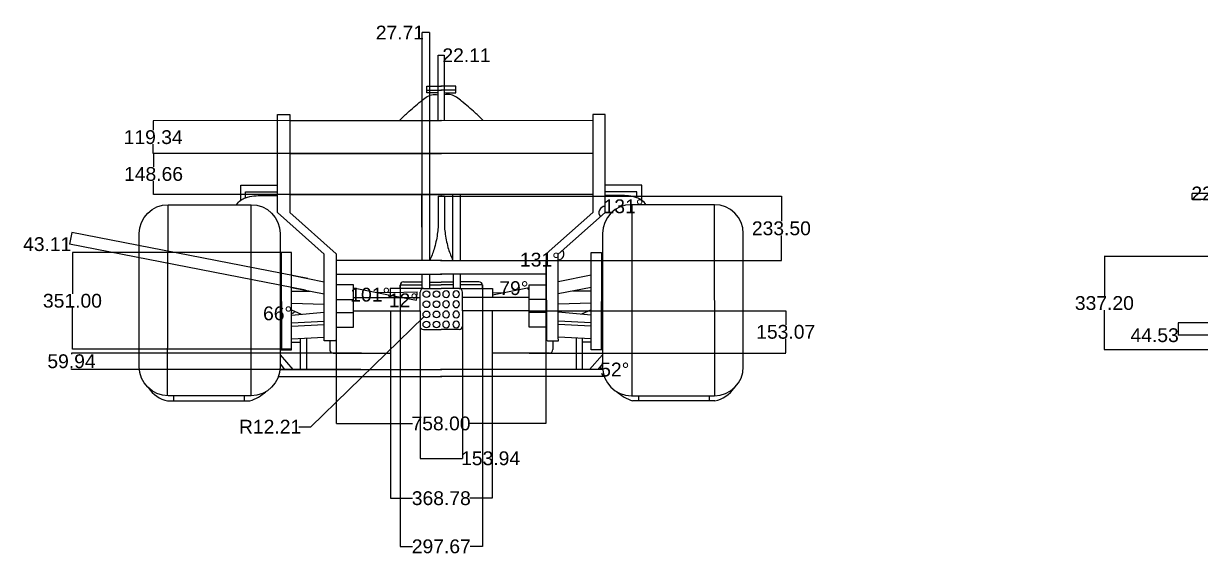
# Model space of a CAD drawing. Header units: millimetres. Extents: x 506 to 15673, y 62 to 5710.
# Drawn here: x 6422 to 10683, y 3783 to 5710 of the extents above; entities that cross this region are included whole.
import ezdxf

# ---------------------------------------------------------------- set-up
doc = ezdxf.new("R2010")
doc.units = ezdxf.units.MM
doc.header["$MEASUREMENT"] = 0
doc.layers.add('Proiectii 2D', color=130, linetype='Continuous')
doc.styles.get("Standard").update_dxf_attribs({"font": 'arial.ttf'})
doc.dimstyles.get("Standard").update_dxf_attribs({"dimtxt": 50, "dimasz": 0.18, "dimexe": 0.18, "dimexo": 0.0625, "dimgap": 0.09, "dimtad": 0, "dimtih": 1, "dimtoh": 1, "dimzin": 0, "dimdsep": 46, "dimtxsty": 'Standard', "dimcen": 0.09, "dimclrd": 2, "dimclre": 2, "dimclrt": 2, "dimadec": 0, "dimazin": 0, "dimtfac": 1, "dimtofl": 0, "dimtmove": 0, "dimatfit": 3, "dimfxl": 1, "dimtolj": 1, "dimtzin": 0, "dimarcsym": 0})

# ---------------------------------------------------------------- blocks, each defined once
blk = doc.blocks.new('*D75')
at = {"layer": 'Defpoints', "color": 0, "transparency": 16777216}
for p in [(11656.1, 4625.9), (10602.6, 4581.4), (11656.4, 4581.4)]:
    blk.add_point(p, dxfattribs=at)
at = {"layer": 'Proiectii 2D', "color": 2, "lineweight": -2, "transparency": 16777216}
for p, q in [((11656.1, 4625.9), (10602.5, 4625.9)), ((10602.6, 4625.7), (10602.6, 4581.6)), ((11656.3, 4581.4), (10602.5, 4581.4)), ((10602.6, 4581.2), (10602.5, 4581.2)), ((10602.6, 4581.4), (10602.6, 4581.2))]:
    blk.add_line(p, q, dxfattribs=at)
at = {"layer": 'Proiectii 2D', "color": 2, "transparency": 16777216}
for points in [[(10602.6, 4625.7), (10602.7, 4625.7), (10602.6, 4625.9)], [(10602.6, 4581.6), (10602.7, 4581.6), (10602.6, 4581.4)]]:
    blk.add_solid(points, dxfattribs=at)
at = {"layer": 'Proiectii 2D', "color": 2, "transparency": 16777216, "insert": (10517, 4581.2), "char_height": 50, "attachment_point": 5}
blk.add_mtext('\\A1;44.53', dxfattribs=at)
blk = doc.blocks.new('*D76')
at = {"layer": 'Defpoints', "color": 0, "transparency": 16777216}
for p in [(11174.6, 4866.2), (10335, 4529), (11174.6, 4529)]:
    blk.add_point(p, dxfattribs=at)
at = {"layer": 'Proiectii 2D', "color": 2, "lineweight": -2, "transparency": 16777216}
for p, q in [((11174.5, 4866.2), (10334.8, 4866.2)), ((10335, 4866), (10335, 4723.2)), ((10335, 4529.2), (10335, 4671.9)), ((11174.5, 4529), (10334.8, 4529))]:
    blk.add_line(p, q, dxfattribs=at)
at = {"layer": 'Proiectii 2D', "color": 2, "transparency": 16777216}
for points in [[(10335, 4866), (10335, 4866), (10335, 4866.2)], [(10335, 4529.2), (10335, 4529.2), (10335, 4529)]]:
    blk.add_solid(points, dxfattribs=at)
at = {"layer": 'Proiectii 2D', "color": 2, "transparency": 16777216, "insert": (10335, 4697.6), "char_height": 50, "attachment_point": 5}
blk.add_mtext('\\A1;337.20', dxfattribs=at)
blk = doc.blocks.new('*D88')
at = {"layer": 'Defpoints', "color": 0, "transparency": 16777216}
for p in [(10652.4, 5094.7), (11057.9, 5094.7), (11057.9, 5072.6)]:
    blk.add_point(p, dxfattribs=at)
at = {"layer": 'Proiectii 2D', "color": 2, "lineweight": -2, "transparency": 16777216}
for p, q in [((11057.8, 5094.7), (10652.3, 5094.7)), ((11057.8, 5072.6), (10652.3, 5072.6)), ((10652.4, 5094.7), (10652.4, 5094.9)), ((10652.4, 5094.9), (10652.6, 5094.9)), ((10652.4, 5072.7), (10652.4, 5094.5))]:
    blk.add_line(p, q, dxfattribs=at)
at = {"layer": 'Proiectii 2D', "color": 2, "transparency": 16777216}
for points in [[(10652.4, 5094.5), (10652.5, 5094.5), (10652.4, 5094.7)], [(10652.4, 5072.7), (10652.5, 5072.7), (10652.4, 5072.6)]]:
    blk.add_solid(points, dxfattribs=at)
at = {"layer": 'Proiectii 2D', "color": 2, "transparency": 16777216, "insert": (10737.4, 5094.9), "char_height": 50, "attachment_point": 5}
blk.add_mtext('\\A1;22.14', dxfattribs=at)
blk = doc.blocks.new('*U92')
at = {"layer": 'Proiectii 2D', "color": 4}
blk.add_circle((0, 0), 12.2, dxfattribs=at)
blk = doc.blocks.new('*U93')
at = {"layer": 'Proiectii 2D', "color": 0, "linetype": 'ByBlock', "lineweight": -2, "transparency": 16777216}
for p in [(0, 109.9), (0, 73.3), (36.6, 109.9), (36.6, 73.3), (0, 36.6), (36.6, 36.6), (0, 0), (36.6, 0)]:
    blk.add_blockref('*U92', p, dxfattribs=at)
blk = doc.blocks.new('*U94')
at = {"layer": 'Proiectii 2D', "color": 4}
blk.add_circle((0, 0), 12.2, dxfattribs=at)
blk = doc.blocks.new('*U95')
at = {"layer": 'Proiectii 2D', "color": 0, "linetype": 'ByBlock', "lineweight": -2, "transparency": 16777216}
for p in [(0, 109.9), (0, 73.3), (36.6, 109.9), (36.6, 73.3), (0, 36.6), (36.6, 36.6), (0, 0), (36.6, 0)]:
    blk.add_blockref('*U94', p, dxfattribs=at)
blk = doc.blocks.new('*D96')
at = {"layer": 'Defpoints', "color": 0, "transparency": 16777216}
for p in [(7554.5, 4852.7), (8312.5, 4852.7), (8312.5, 4261.5)]:
    blk.add_point(p, dxfattribs=at)
at = {"layer": 'Proiectii 2D', "color": 2, "lineweight": -2, "transparency": 16777216}
for p, q in [((7554.5, 4852.7), (7554.5, 4261.3)), ((8312.5, 4852.7), (8312.5, 4261.3)), ((7554.7, 4261.5), (7830, 4261.5)), ((8312.4, 4261.5), (8037.1, 4261.5))]:
    blk.add_line(p, q, dxfattribs=at)
at = {"layer": 'Proiectii 2D', "color": 2, "transparency": 16777216}
for points in [[(7554.7, 4261.5), (7554.7, 4261.5), (7554.5, 4261.5)], [(8312.4, 4261.5), (8312.4, 4261.5), (8312.5, 4261.5)]]:
    blk.add_solid(points, dxfattribs=at)
at = {"layer": 'Proiectii 2D', "color": 2, "transparency": 16777216, "insert": (7933.5, 4261.5), "char_height": 50, "attachment_point": 5}
blk.add_mtext('\\A1;758.00', dxfattribs=at)
blk = doc.blocks.new('*D97')
at = {"layer": 'Defpoints', "color": 0, "transparency": 16777216}
for p in [(7935.9, 5239.5), (6892.8, 5090.9), (7935.9, 5090.9)]:
    blk.add_point(p, dxfattribs=at)
at = {"layer": 'Proiectii 2D', "color": 2, "lineweight": -2, "transparency": 16777216}
for p, q in [((7935.8, 5239.5), (6892.7, 5239.5)), ((6892.8, 5239.3), (6892.8, 5190.8)), ((6892.8, 5091), (6892.8, 5139.6)), ((7935.8, 5090.9), (6892.7, 5090.9))]:
    blk.add_line(p, q, dxfattribs=at)
at = {"layer": 'Proiectii 2D', "color": 2, "transparency": 16777216}
for points in [[(6892.8, 5239.3), (6892.9, 5239.3), (6892.8, 5239.5)], [(6892.8, 5091), (6892.9, 5091), (6892.8, 5090.9)]]:
    blk.add_solid(points, dxfattribs=at)
at = {"layer": 'Proiectii 2D', "color": 2, "transparency": 16777216, "insert": (6892.8, 5165.2), "char_height": 50, "attachment_point": 5}
blk.add_mtext('\\A1;148.66', dxfattribs=at)
blk = doc.blocks.new('*D98')
at = {"layer": 'Defpoints', "color": 0, "transparency": 16777216}
for p in [(7934.5, 5358.9), (6891.5, 5238.9), (7934.6, 5239.5)]:
    blk.add_point(p, dxfattribs=at)
at = {"layer": 'Proiectii 2D', "color": 2, "lineweight": -2, "transparency": 16777216}
for p, q in [((7934.5, 5358.9), (6891.2, 5358.3)), ((6891.4, 5358.1), (6891.4, 5324.2)), ((6891.5, 5239.1), (6891.5, 5273)), ((7934.5, 5239.5), (6891.3, 5238.9))]:
    blk.add_line(p, q, dxfattribs=at)
at = {"layer": 'Proiectii 2D', "color": 2, "transparency": 16777216}
for points in [[(6891.4, 5358.1), (6891.4, 5358.1), (6891.4, 5358.3)], [(6891.5, 5239.1), (6891.5, 5239.1), (6891.5, 5238.9)]]:
    blk.add_solid(points, dxfattribs=at)
at = {"layer": 'Proiectii 2D', "color": 2, "transparency": 16777216, "insert": (6891.5, 5298.6), "char_height": 50, "attachment_point": 5}
blk.add_mtext('\\A1;119.34', dxfattribs=at)
blk = doc.blocks.new('*D99')
at = {"layer": 'Defpoints', "color": 0, "transparency": 16777216}
for p in [(7391.8, 4881.4), (6599.2, 4530.4), (7391.8, 4530.4)]:
    blk.add_point(p, dxfattribs=at)
at = {"layer": 'Proiectii 2D', "color": 2, "lineweight": -2, "transparency": 16777216}
for p, q in [((7391.7, 4881.4), (6599, 4881.4)), ((6599.2, 4881.3), (6599.2, 4731.6)), ((6599.2, 4530.6), (6599.2, 4680.3)), ((7391.7, 4530.4), (6599, 4530.4))]:
    blk.add_line(p, q, dxfattribs=at)
at = {"layer": 'Proiectii 2D', "color": 2, "transparency": 16777216}
for points in [[(6599.2, 4881.3), (6599.2, 4881.3), (6599.2, 4881.4)], [(6599.2, 4530.6), (6599.2, 4530.6), (6599.2, 4530.4)]]:
    blk.add_solid(points, dxfattribs=at)
at = {"layer": 'Proiectii 2D', "color": 2, "transparency": 16777216, "insert": (6599.2, 4705.9), "char_height": 50, "attachment_point": 5}
blk.add_mtext('\\A1;351.00', dxfattribs=at)
blk = doc.blocks.new('*D100')
at = {"layer": 'Defpoints', "color": 0, "transparency": 16777216}
for p in [(7857.6, 4669.9), (8011.5, 4669.9), (8011.5, 4135.3)]:
    blk.add_point(p, dxfattribs=at)
at = {"layer": 'Proiectii 2D', "color": 2, "lineweight": -2, "transparency": 16777216}
for p, q in [((7857.6, 4669.8), (7857.6, 4135.1)), ((8011.5, 4669.8), (8011.5, 4135.1)), ((7857.7, 4135.3), (8011.3, 4135.3)), ((8011.5, 4135.3), (8011.7, 4135.3))]:
    blk.add_line(p, q, dxfattribs=at)
at = {"layer": 'Proiectii 2D', "color": 2, "transparency": 16777216}
for points in [[(7857.7, 4135.3), (7857.7, 4135.2), (7857.6, 4135.3)], [(8011.3, 4135.3), (8011.3, 4135.2), (8011.5, 4135.3)]]:
    blk.add_solid(points, dxfattribs=at)
at = {"layer": 'Proiectii 2D', "color": 2, "transparency": 16777216, "insert": (8113.1, 4135.3), "char_height": 50, "attachment_point": 5}
blk.add_mtext('\\A1;153.94', dxfattribs=at)
blk = doc.blocks.new('*D101')
at = {"layer": 'Defpoints', "color": 0, "transparency": 16777216}
for p in [(7750.1, 4516.8), (8118.9, 4516.8), (8118.9, 3990.7)]:
    blk.add_point(p, dxfattribs=at)
at = {"layer": 'Proiectii 2D', "color": 2, "lineweight": -2, "transparency": 16777216}
for p, q in [((7750.1, 4516.8), (7750.1, 3990.6)), ((8118.9, 4516.8), (8118.9, 3990.6)), ((7750.3, 3990.7), (7830.6, 3990.7)), ((8118.7, 3990.7), (8038.4, 3990.7))]:
    blk.add_line(p, q, dxfattribs=at)
at = {"layer": 'Proiectii 2D', "color": 2, "transparency": 16777216}
for points in [[(7750.3, 3990.8), (7750.3, 3990.7), (7750.1, 3990.7)], [(8118.7, 3990.8), (8118.7, 3990.7), (8118.9, 3990.7)]]:
    blk.add_solid(points, dxfattribs=at)
at = {"layer": 'Proiectii 2D', "color": 2, "transparency": 16777216, "insert": (7934.5, 3990.7), "char_height": 50, "attachment_point": 5}
blk.add_mtext('\\A1;368.78', dxfattribs=at)
blk = doc.blocks.new('*D102')
at = {"layer": 'Defpoints', "color": 0, "transparency": 16777216}
for p in [(7864.9, 5677.7), (7864.9, 4971.2), (7892.6, 4971.3)]:
    blk.add_point(p, dxfattribs=at)
at = {"layer": 'Proiectii 2D', "color": 2, "lineweight": -2, "transparency": 16777216}
for p, q in [((7864.9, 5677.7), (7864.7, 5677.7)), ((7864.9, 4971.3), (7864.9, 5677.8)), ((7892.4, 5677.7), (7865.1, 5677.7)), ((7892.6, 4971.3), (7892.6, 5677.8))]:
    blk.add_line(p, q, dxfattribs=at)
at = {"layer": 'Proiectii 2D', "color": 2, "transparency": 16777216}
for points in [[(7865.1, 5677.7), (7865.1, 5677.6), (7864.9, 5677.7)], [(7892.4, 5677.7), (7892.4, 5677.6), (7892.6, 5677.7)]]:
    blk.add_solid(points, dxfattribs=at)
at = {"layer": 'Proiectii 2D', "color": 2, "transparency": 16777216, "insert": (7784.7, 5677.7), "char_height": 50, "attachment_point": 5}
blk.add_mtext('\\A1;27.71', dxfattribs=at)
blk = doc.blocks.new('*D103')
at = {"layer": 'Defpoints', "color": 0, "transparency": 16777216}
for p in [(7945.6, 5595.5), (7923.5, 5409.1), (7945.6, 5409.1)]:
    blk.add_point(p, dxfattribs=at)
at = {"layer": 'Proiectii 2D', "color": 2, "lineweight": -2, "transparency": 16777216}
for p, q in [((7923.5, 5409.2), (7923.5, 5595.7)), ((7923.7, 5595.5), (7945.4, 5595.5)), ((7945.6, 5409.2), (7945.6, 5595.7)), ((7945.6, 5595.5), (7945.8, 5595.5))]:
    blk.add_line(p, q, dxfattribs=at)
at = {"layer": 'Proiectii 2D', "color": 2, "transparency": 16777216}
for points in [[(7923.7, 5595.6), (7923.7, 5595.5), (7923.5, 5595.5)], [(7945.4, 5595.6), (7945.4, 5595.5), (7945.6, 5595.5)]]:
    blk.add_solid(points, dxfattribs=at)
at = {"layer": 'Proiectii 2D', "color": 2, "transparency": 16777216, "insert": (8025.8, 5595.5), "char_height": 50, "attachment_point": 5}
blk.add_mtext('\\A1;22.11', dxfattribs=at)
blk = doc.blocks.new('*D104')
at = {"layer": 'Defpoints', "color": 0, "transparency": 16777216}
for p in [(7933.3, 5085.2), (7936.9, 4851.7), (9165.7, 4851.7)]:
    blk.add_point(p, dxfattribs=at)
at = {"layer": 'Proiectii 2D', "color": 2, "lineweight": -2, "transparency": 16777216}
for p, q in [((7933.4, 5085.2), (9165.9, 5085.2)), ((9165.7, 5085), (9165.7, 4994.1)), ((9165.7, 4851.9), (9165.7, 4942.8)), ((7937, 4851.7), (9165.9, 4851.7))]:
    blk.add_line(p, q, dxfattribs=at)
at = {"layer": 'Proiectii 2D', "color": 2, "transparency": 16777216}
for points in [[(9165.7, 5085), (9165.8, 5085), (9165.7, 5085.2)], [(9165.7, 4851.9), (9165.8, 4851.9), (9165.7, 4851.7)]]:
    blk.add_solid(points, dxfattribs=at)
at = {"layer": 'Proiectii 2D', "color": 2, "transparency": 16777216, "insert": (9165.7, 4968.4), "char_height": 50, "attachment_point": 5}
blk.add_mtext('\\A1;233.50', dxfattribs=at)
blk = doc.blocks.new('*D105')
at = {"layer": 'Defpoints', "color": 0, "transparency": 16777216}
for p in [(6588.8, 4911.3), (7451.3, 4786.7), (7443, 4744.4)]:
    blk.add_point(p, dxfattribs=at)
at = {"layer": 'Proiectii 2D', "color": 2, "lineweight": -2, "transparency": 16777216}
for p, q in [((6597, 4953.4), (6588.8, 4911.5)), ((7451.3, 4786.7), (6596.9, 4953.6)), ((7443, 4744.4), (6588.6, 4911.3)), ((6588.8, 4911.1), (6588.6, 4911.1)), ((6588.8, 4911.3), (6588.8, 4911.1))]:
    blk.add_line(p, q, dxfattribs=at)
at = {"layer": 'Proiectii 2D', "color": 2, "transparency": 16777216}
for points in [[(6597, 4953.4), (6597.1, 4953.4), (6597.1, 4953.6)], [(6588.8, 4911.5), (6588.9, 4911.5), (6588.8, 4911.3)]]:
    blk.add_solid(points, dxfattribs=at)
at = {"layer": 'Proiectii 2D', "color": 2, "transparency": 16777216, "insert": (6507.9, 4911.1), "char_height": 50, "attachment_point": 5}
blk.add_mtext('\\A1;43.11', dxfattribs=at)
blk = doc.blocks.new('*D106')
at = {"layer": 'Defpoints', "color": 0, "transparency": 16777216}
for p in [(7645.7, 4516.8), (6595.8, 4456.9), (7643.7, 4456.9)]:
    blk.add_point(p, dxfattribs=at)
at = {"layer": 'Proiectii 2D', "color": 2, "lineweight": -2, "transparency": 16777216}
for p, q in [((7645.7, 4516.8), (6595.6, 4516.8)), ((6595.8, 4516.6), (6595.8, 4512.5)), ((7643.7, 4456.9), (6595.6, 4456.9)), ((6595.8, 4457.1), (6595.8, 4461.2))]:
    blk.add_line(p, q, dxfattribs=at)
at = {"layer": 'Proiectii 2D', "color": 2, "transparency": 16777216}
for points in [[(6595.8, 4516.6), (6595.8, 4516.6), (6595.8, 4516.8)], [(6595.8, 4457.1), (6595.8, 4457.1), (6595.8, 4456.9)]]:
    blk.add_solid(points, dxfattribs=at)
at = {"layer": 'Proiectii 2D', "color": 2, "transparency": 16777216, "insert": (6595.8, 4486.8), "char_height": 50, "attachment_point": 5}
blk.add_mtext('\\A1;59.94', dxfattribs=at)
blk = doc.blocks.new('*D107')
at = {"layer": 'Defpoints', "color": 0, "transparency": 16777216}
for p in [(8252.2, 4669.9), (8252.2, 4516.8), (9181.4, 4516.8)]:
    blk.add_point(p, dxfattribs=at)
at = {"layer": 'Proiectii 2D', "color": 2, "lineweight": -2, "transparency": 16777216}
for p, q in [((8252.2, 4669.9), (9181.6, 4669.9)), ((9181.4, 4669.7), (9181.4, 4619)), ((9181.4, 4517), (9181.4, 4567.7)), ((8252.2, 4516.8), (9181.6, 4516.8))]:
    blk.add_line(p, q, dxfattribs=at)
at = {"layer": 'Proiectii 2D', "color": 2, "transparency": 16777216}
for points in [[(9181.4, 4669.7), (9181.5, 4669.7), (9181.4, 4669.9)], [(9181.4, 4517), (9181.5, 4517), (9181.4, 4516.8)]]:
    blk.add_solid(points, dxfattribs=at)
at = {"layer": 'Proiectii 2D', "color": 2, "transparency": 16777216, "insert": (9181.4, 4593.4), "char_height": 50, "attachment_point": 5}
blk.add_mtext('\\A1;153.07', dxfattribs=at)
blk = doc.blocks.new('*D108')
at = {"layer": 'Defpoints', "color": 0, "transparency": 16777216}
for p in [(7785.7, 4764.4), (8083.4, 4764.4), (8083.4, 3816.3)]:
    blk.add_point(p, dxfattribs=at)
at = {"layer": 'Proiectii 2D', "color": 2, "lineweight": -2, "transparency": 16777216}
for p, q in [((7785.7, 4764.4), (7785.7, 3816.1)), ((8083.4, 4764.4), (8083.4, 3816.1)), ((7785.9, 3816.3), (7830.2, 3816.3)), ((8083.2, 3816.3), (8038.8, 3816.3))]:
    blk.add_line(p, q, dxfattribs=at)
at = {"layer": 'Proiectii 2D', "color": 2, "transparency": 16777216}
for points in [[(7785.9, 3816.3), (7785.9, 3816.3), (7785.7, 3816.3)], [(8083.2, 3816.3), (8083.2, 3816.3), (8083.4, 3816.3)]]:
    blk.add_solid(points, dxfattribs=at)
at = {"layer": 'Proiectii 2D', "color": 2, "transparency": 16777216, "insert": (7934.5, 3816.3), "char_height": 50, "attachment_point": 5}
blk.add_mtext('\\A1;297.67', dxfattribs=at)
blk = doc.blocks.new('*D109')
at = {"layer": 'Defpoints', "color": 0, "transparency": 16777216}
for p in [(7616.9, 4752.5), (7749, 4750.2), (7745.9, 4722), (7749, 4726.7), (7749, 4718.1)]:
    blk.add_point(p, dxfattribs=at)
at = {"layer": 'Proiectii 2D', "color": 2, "lineweight": -2, "transparency": 16777216}
blk.add_line((7743.6, 4727.9), (7743.4, 4727.9), dxfattribs=at)
for start, end in [(170.8034, 268.156), (167.1154, 168.9594)]:
    blk.add_arc((7749, 4726.7), 5.59, start, end, dxfattribs=at)
at = {"layer": 'Proiectii 2D', "color": 2, "transparency": 16777216}
for points in [[(7743.5, 4727.6), (7743.5, 4727.6), (7743.5, 4727.8)], [(7748.8, 4721.1), (7748.8, 4721.1), (7749, 4721.1)]]:
    blk.add_solid(points, dxfattribs=at)
at = {"layer": 'Proiectii 2D', "color": 2, "transparency": 16777216, "insert": (7677.2, 4727.9), "char_height": 50, "attachment_point": 5}
blk.add_mtext('\\A1;101°', dxfattribs=at)
blk = doc.blocks.new('*D110')
at = {"layer": 'Defpoints', "color": 0, "transparency": 16777216}
for p in [(7616.9, 4752.5), (7705, 4735.3), (7749, 4736.2), (7749, 4726.7), (7846.9, 4728.1)]:
    blk.add_point(p, dxfattribs=at)
at = {"layer": 'Proiectii 2D', "color": 2, "lineweight": -2, "transparency": 16777216}
for p, q in [((7749.1, 4736.2), (7847.2, 4738.1)), ((7749.1, 4726.7), (7844.6, 4708.1)), ((7844.4, 4707.9), (7844.2, 4707.9))]:
    blk.add_line(p, q, dxfattribs=at)
for start, end in [(349.032, 1.0687), (348.8868, 348.9594)]:
    blk.add_arc((7705, 4735.3), 142, start, end, dxfattribs=at)
at = {"layer": 'Proiectii 2D', "color": 2, "transparency": 16777216}
for points in [[(7847, 4737.9), (7847.1, 4737.9), (7847, 4738.1)], [(7844.5, 4708.3), (7844.4, 4708.3), (7844.4, 4708.1)]]:
    blk.add_solid(points, dxfattribs=at)
at = {"layer": 'Proiectii 2D', "color": 2, "transparency": 16777216, "insert": (7797.4, 4707.9), "char_height": 50, "attachment_point": 5}
blk.add_mtext('\\A1;12°', dxfattribs=at)
blk = doc.blocks.new('*D111')
at = {"layer": 'Defpoints', "color": 0, "transparency": 16777216}
for p in [(7391.8, 4881.4), (7391.8, 4672.9), (7400.5, 4663.9), (7427.4, 4657.2), (7391.8, 4528.4)]:
    blk.add_point(p, dxfattribs=at)
at = {"layer": 'Proiectii 2D', "color": 2, "lineweight": -2, "transparency": 16777216}
blk.add_line((7391.6, 4660.3), (7391.4, 4660.3), dxfattribs=at)
for start, end in [(269.1835, 270), (270.8165, 335.3046)]:
    blk.add_arc((7391.8, 4672.9), 12.6, start, end, dxfattribs=at)
at = {"layer": 'Proiectii 2D', "color": 2, "transparency": 16777216}
for points in [[(7391.9, 4660.3), (7391.9, 4660.3), (7391.8, 4660.3)], [(7403.2, 4667.7), (7403.3, 4667.7), (7403.3, 4667.8)]]:
    blk.add_solid(points, dxfattribs=at)
at = {"layer": 'Proiectii 2D', "color": 2, "transparency": 16777216, "insert": (7342.1, 4660.3), "char_height": 50, "attachment_point": 5}
blk.add_mtext('\\A1;66°', dxfattribs=at)
blk = doc.blocks.new('*D112')
at = {"layer": 'Defpoints', "color": 0, "transparency": 16777216}
for p in [(8249.6, 4747.4), (8252.2, 4763.6), (8252.2, 4752.5), (8120.1, 4726.7), (8252.2, 4610.4)]:
    blk.add_point(p, dxfattribs=at)
at = {"layer": 'Proiectii 2D', "color": 2, "lineweight": -2, "transparency": 16777216}
blk.add_line((8246.5, 4751.6), (8246.4, 4751.6), dxfattribs=at)
for start, end in [(189.2333, 191.0406), (192.8479, 268.1927)]:
    blk.add_arc((8252.2, 4752.5), 5.71, start, end, dxfattribs=at)
at = {"layer": 'Proiectii 2D', "color": 2, "transparency": 16777216}
for points in [[(8246.6, 4751.2), (8246.6, 4751.2), (8246.6, 4751.4)], [(8252, 4746.8), (8252, 4746.7), (8252.2, 4746.8)]]:
    blk.add_solid(points, dxfattribs=at)
at = {"layer": 'Proiectii 2D', "color": 2, "transparency": 16777216, "insert": (8197.4, 4751.6), "char_height": 50, "attachment_point": 5}
blk.add_mtext('\\A1;79°', dxfattribs=at)
blk = doc.blocks.new('*D113')
at = {"layer": 'Defpoints', "color": 0, "transparency": 16777216}
for p in [(8527.7, 5025.5), (8358.2, 4875.6), (8358.2, 4875.6), (8378.9, 4874.7), (8358.2, 4574)]:
    blk.add_point(p, dxfattribs=at)
at = {"layer": 'Proiectii 2D', "color": 2, "lineweight": -2, "transparency": 16777216}
blk.add_line((8358, 4854.8), (8357.8, 4854.8), dxfattribs=at)
for start, end in [(270.4977, 40.9979), (269.5023, 270)]:
    blk.add_arc((8358.2, 4875.6), 20.7, start, end, dxfattribs=at)
at = {"layer": 'Proiectii 2D', "color": 2, "transparency": 16777216}
for points in [[(8373.8, 4889.1), (8373.9, 4889.2), (8373.7, 4889.3)], [(8358.4, 4854.8), (8358.4, 4854.9), (8358.2, 4854.8)]]:
    blk.add_solid(points, dxfattribs=at)
at = {"layer": 'Proiectii 2D', "color": 2, "transparency": 16777216, "insert": (8291.6, 4854.8), "char_height": 50, "attachment_point": 5}
blk.add_mtext('\\A1;131°', dxfattribs=at)
blk = doc.blocks.new('*D114')
at = {"layer": 'Defpoints', "color": 0, "transparency": 16777216}
for p in [(8527.7, 5381.1), (8505.1, 5026.4), (8527.7, 5025.5), (8527.7, 5025.5), (8358.2, 4875.6)]:
    blk.add_point(p, dxfattribs=at)
at = {"layer": 'Proiectii 2D', "color": 2, "lineweight": -2, "transparency": 16777216}
blk.add_line((8527.9, 5048.1), (8528.1, 5048.1), dxfattribs=at)
for start, end in [(90.456, 221.0395), (89.544, 90)]:
    blk.add_arc((8527.7, 5025.5), 22.6, start, end, dxfattribs=at)
at = {"layer": 'Proiectii 2D', "color": 2, "transparency": 16777216}
for points in [[(8527.5, 5048.2), (8527.5, 5048.1), (8527.7, 5048.1)], [(8510.7, 5010.7), (8510.6, 5010.6), (8510.8, 5010.5)]]:
    blk.add_solid(points, dxfattribs=at)
at = {"layer": 'Proiectii 2D', "color": 2, "transparency": 16777216, "insert": (8594.3, 5048.1), "char_height": 50, "attachment_point": 5}
blk.add_mtext('\\A1;131°', dxfattribs=at)
blk = doc.blocks.new('*D115')
at = {"layer": 'Defpoints', "color": 0, "transparency": 16777216}
for p in [(8518.2, 4477.8), (7932, 4456.9), (8501.8, 4456.9), (8511.2, 4463.4), (8518.6, 4456.9)]:
    blk.add_point(p, dxfattribs=at)
at = {"layer": 'Proiectii 2D', "color": 2, "lineweight": -2, "transparency": 16777216}
blk.add_line((8513.3, 4456.7), (8513.5, 4456.7), dxfattribs=at)
for start, end in [(0.8958, 50.9805), (359.1042, 0)]:
    blk.add_arc((8501.8, 4456.9), 11.5, start, end, dxfattribs=at)
at = {"layer": 'Proiectii 2D', "color": 2, "transparency": 16777216}
for points in [[(8509, 4465.8), (8509, 4465.8), (8508.9, 4465.9)], [(8513.3, 4457.1), (8513.2, 4457.1), (8513.3, 4456.9)]]:
    blk.add_solid(points, dxfattribs=at)
at = {"layer": 'Proiectii 2D', "color": 2, "transparency": 16777216, "insert": (8562.6, 4456.7), "char_height": 50, "attachment_point": 5}
blk.add_mtext('\\A1;52°', dxfattribs=at)
blk = doc.blocks.new('*D116')
at = {"layer": 'Defpoints', "color": 0, "transparency": 16777216}
for p in [(7872, 4648.3), (7880.7, 4656.8)]:
    blk.add_point(p, dxfattribs=at)
at = {"layer": 'Proiectii 2D', "color": 2, "lineweight": -2, "transparency": 16777216}
for p, q in [((7462.4, 4250), (7871.8, 4648.2)), ((7880.6, 4656.8), (7880.8, 4656.8)), ((7880.7, 4656.7), (7880.7, 4656.9)), ((7418.3, 4250), (7462.4, 4250))]:
    blk.add_line(p, q, dxfattribs=at)
at = {"layer": 'Proiectii 2D', "color": 2, "transparency": 16777216}
blk.add_solid([(7871.8, 4648.2), (7871.8, 4648.2), (7872, 4648.3)], dxfattribs=at)
at = {"layer": 'Proiectii 2D', "color": 2, "transparency": 16777216, "insert": (7314.8, 4250), "char_height": 50, "attachment_point": 5}
blk.add_mtext('\\A1;R12.21', dxfattribs=at)

msp = doc.modelspace()

# ---------------------------------------------------------------- linework, layer by layer
at = {"layer": 'Proiectii 2D', "color": 4}
for p, q in [((7882.357, 5459.367), (7882.357, 5483.542)), ((7882.357, 5483.542), (7935.621, 5483.542)), ((7882.357, 5469.411), (7935.621, 5469.411)), ((7923.482, 5459.367), (7882.357, 5459.367)), ((7923.482, 5358.852), (7923.482, 5459.367)), ((7986.719, 5483.542), (7933.455, 5483.542)), ((7986.719, 5469.411), (7933.455, 5469.411)), ((7945.594, 5358.852), (7945.594, 5459.367)), ((7945.594, 5459.367), (7986.719, 5459.367)), ((7986.719, 5459.367), (7986.719, 5483.542)), ((7341.349, 5025.516), (7341.349, 5381.055)), ((7341.349, 5381.055), (7386.125, 5381.055)), ((7386.125, 5381.055), (7386.125, 5361.033)), ((8527.727, 5381.055), (8482.951, 5381.055)), ((8482.951, 5381.055), (8482.951, 5361.033)), ((8527.727, 5025.516), (8527.727, 5381.055)), ((7386.125, 5361.033), (7386.125, 5239.215)), ((7386.125, 5358.023), (7935.856, 5358.871)), ((8482.951, 5358.023), (7933.22, 5358.871)), ((8482.951, 5361.033), (8482.951, 5239.215)), ((7386.125, 5239.215), (7935.856, 5239.525)), ((7386.125, 5239.215), (7386.125, 5025.34)), ((8482.951, 5239.215), (7933.22, 5239.525)), ((8482.951, 5239.215), (8482.951, 5025.34)), ((7208.55, 5070.315), (7209.143, 5125.122)), ((7209.143, 5125.122), (7341.052, 5125.122)), ((8659.934, 5125.122), (8528.024, 5125.122)), ((8660.526, 5070.315), (8659.934, 5125.122)), ((7226.041, 5079.499), (7226.041, 5100.533)), ((7226.041, 5100.533), (7341.199, 5100.533)), ((7864.666, 5091.755), (7387.282, 5090.865)), ((7387.282, 5090.865), (7935.856, 5090.865)), ((7865.113, 4851.68), (7864.666, 5091.755)), ((7892.6, 4851.68), (7892.6, 5090.865)), ((7923.204, 5085.181), (7923.204, 4972.117)), ((7923.204, 5085.181), (7935.766, 5085.181)), ((8481.794, 5090.865), (7933.22, 5090.865)), ((7945.873, 5085.181), (7933.31, 5085.181)), ((7945.873, 5085.181), (7945.873, 4972.117)), ((7976.476, 4851.68), (7976.476, 5090.865)), ((8003.963, 4851.68), (8004.41, 5091.755)), ((8004.41, 5091.755), (8481.794, 5090.865)), ((8643.036, 5100.533), (8527.877, 5100.533)), ((8643.036, 5079.499), (8643.036, 5100.533)), ((6943.847, 4362.227), (6945.94, 5054.225)), ((7244.462, 5054.225), (7244.462, 4362.227)), ((8624.614, 5054.225), (8624.614, 4362.227)), ((8925.23, 4362.227), (8923.136, 5054.225)), ((7510.88, 4875.551), (7341.349, 5025.516)), ((7386.125, 5025.34), (7554.538, 4875.779)), ((8482.951, 5025.34), (8314.538, 4875.779)), ((8358.196, 4875.551), (8527.727, 5025.516)), ((7391.75, 4881.434), (7354.929, 4881.434)), ((7354.929, 4881.434), (7355.7, 4528.437)), ((7391.75, 4528.437), (7391.75, 4881.434)), ((7510.88, 4574.045), (7510.88, 4875.551)), ((7554.538, 4875.779), (7554.538, 4852.747)), ((8314.538, 4875.779), (8314.538, 4852.747)), ((8358.196, 4574.045), (8358.196, 4875.551)), ((8477.326, 4528.437), (8477.326, 4881.434)), ((8477.326, 4881.434), (8514.148, 4881.434)), ((8514.148, 4881.434), (8513.377, 4528.437)), ((7554.538, 4852.747), (7553.466, 4564.492)), ((7936.936, 4851.68), (7554.538, 4851.68)), ((7932.14, 4851.68), (8314.538, 4851.68)), ((8314.538, 4852.747), (8315.61, 4564.492)), ((7391.75, 4798.758), (7510.88, 4774.658)), ((7554.354, 4803.13), (7936.936, 4803.13)), ((7798.258, 4774.471), (7864.729, 4774.471)), ((7864.729, 4750.228), (7864.729, 4803.13)), ((7891.547, 4803.13), (7891.547, 4750.228)), ((7891.547, 4773.129), (7934.538, 4773.129)), ((8314.723, 4803.13), (7932.14, 4803.13)), ((7977.529, 4773.129), (7934.538, 4773.129)), ((7977.529, 4803.13), (7977.529, 4750.228)), ((8004.347, 4750.228), (8004.347, 4803.13)), ((8070.818, 4774.471), (8004.347, 4774.471)), ((8477.326, 4798.758), (8358.196, 4774.658)), ((7391.75, 4754.422), (7510.88, 4731.148)), ((7391.75, 4741.303), (7458.066, 4741.466)), ((7616.911, 4763.569), (7554.207, 4763.802)), ((7616.911, 4610.413), (7616.911, 4763.569)), ((7616.911, 4752.476), (7749.007, 4726.702)), ((7749.007, 4736.163), (7705.008, 4735.286)), ((7870.431, 4750.228), (7749.007, 4750.228)), ((7749.007, 4750.228), (7749.007, 4718.125)), ((7785.306, 4750.228), (7785.702, 4762.32)), ((7785.703, 4764.443), (7864.729, 4764.443)), ((7857.868, 4718.125), (7857.868, 4737.665)), ((7870.431, 4750.228), (7934.538, 4750.228)), ((7891.547, 4763.307), (7934.538, 4763.307)), ((7977.529, 4763.307), (7934.538, 4763.307)), ((7998.646, 4750.228), (7934.538, 4750.228)), ((7998.646, 4750.228), (8120.069, 4750.228)), ((8083.373, 4764.443), (8004.347, 4764.443)), ((8011.208, 4718.125), (8011.208, 4737.665)), ((8083.77, 4750.228), (8083.374, 4762.32)), ((8252.165, 4752.476), (8120.069, 4726.702)), ((8120.069, 4750.228), (8120.069, 4718.125)), ((8120.069, 4736.163), (8164.068, 4735.286)), ((8252.165, 4763.569), (8314.869, 4763.802)), ((8252.165, 4610.413), (8252.165, 4763.569)), ((8477.326, 4754.422), (8358.196, 4731.148)), ((8477.326, 4741.303), (8411.01, 4741.466)), ((7350.925, 4726.479), (7355.267, 4726.489)), ((7391.75, 4697.002), (7510.88, 4694.362)), ((7554.01, 4710.62), (7616.911, 4710.62)), ((7616.911, 4718.125), (7857.868, 4718.125)), ((7857.568, 4669.891), (7857.568, 4718.125)), ((8252.165, 4718.125), (8011.208, 4718.125)), ((8011.508, 4669.891), (8011.508, 4718.125)), ((8315.067, 4710.62), (8252.165, 4710.62)), ((8477.326, 4697.002), (8358.196, 4694.362)), ((8518.151, 4726.479), (8513.809, 4726.489)), ((7350.925, 4673.209), (7355.383, 4673.219)), ((7391.75, 4672.946), (7427.417, 4657.157)), ((7391.75, 4653.731), (7510.88, 4665.172)), ((7553.834, 4663.322), (7616.911, 4663.322)), ((7616.911, 4669.891), (7857.568, 4669.891)), ((7750.148, 4669.891), (7750.148, 4456.88)), ((7857.568, 4669.891), (7857.568, 4667.874)), ((7857.568, 4667.874), (7857.568, 4614.663)), ((8252.165, 4669.891), (8011.508, 4669.891)), ((8011.508, 4669.891), (8011.508, 4667.874)), ((8011.508, 4667.874), (8011.508, 4614.663)), ((8118.928, 4669.891), (8118.928, 4456.88)), ((8315.243, 4663.322), (8252.165, 4663.322)), ((8477.326, 4653.731), (8358.196, 4665.172)), ((8477.326, 4672.946), (8441.659, 4657.157)), ((8518.151, 4673.209), (8513.693, 4673.219)), ((7391.75, 4626.393), (7510.88, 4632.701)), ((7391.75, 4613.632), (7510.88, 4620.379)), ((7553.637, 4610.413), (7553.637, 4610.413)), ((7553.637, 4610.413), (7616.911, 4610.413)), ((7870.131, 4602.1), (7934.538, 4602.1)), ((7998.945, 4602.1), (7934.538, 4602.1)), ((8315.439, 4610.413), (8252.165, 4610.413)), ((8315.439, 4610.413), (8315.439, 4610.413)), ((8477.326, 4626.393), (8358.196, 4632.701)), ((8477.326, 4613.632), (8358.196, 4620.379)), ((7391.75, 4567.74), (7510.88, 4574.045)), ((7424.119, 4569.453), (7424.119, 4456.88)), ((7446.797, 4570.653), (7446.797, 4456.88)), ((7510.673, 4560.789), (7510.88, 4574.045)), ((7550.455, 4560.789), (7510.673, 4560.789)), ((7530.564, 4560.789), (7530.564, 4529.382)), ((7553.466, 4564.492), (7550.455, 4560.789)), ((8315.61, 4564.492), (8318.621, 4560.789)), ((8318.621, 4560.789), (8358.403, 4560.789)), ((8338.512, 4560.789), (8338.512, 4529.382)), ((8477.326, 4567.74), (8358.196, 4574.045)), ((8358.403, 4560.789), (8358.196, 4574.045)), ((8422.279, 4570.653), (8422.279, 4456.88)), ((8444.957, 4569.453), (8444.957, 4456.88)), ((7350.925, 4528.437), (7391.75, 4528.437)), ((7391.75, 4555.9), (7424.119, 4555.9)), ((7543.127, 4516.819), (7748.319, 4516.819)), ((7748.319, 4516.819), (7750.148, 4516.819)), ((8120.758, 4516.819), (8118.949, 4516.819)), ((8325.949, 4516.819), (8120.758, 4516.819)), ((8477.326, 4555.9), (8444.957, 4555.9)), ((8518.151, 4528.437), (8477.326, 4528.437)), ((7350.925, 4510.369), (7397.399, 4456.88)), ((7350.925, 4477.764), (7367.314, 4456.88)), ((8518.151, 4510.369), (8471.678, 4456.88)), ((8518.151, 4477.764), (8501.762, 4456.88)), ((7345.068, 4432.391), (7937.053, 4432.391)), ((7350.443, 4456.88), (7937.053, 4456.88)), ((8518.633, 4456.88), (7932.023, 4456.88)), ((8524.008, 4432.391), (7932.023, 4432.391)), ((6964.841, 4362.227), (6964.841, 4343.383)), ((7220.977, 4362.227), (7220.977, 4343.383)), ((8648.099, 4362.227), (8648.099, 4343.383)), ((8904.235, 4362.227), (8904.235, 4343.383)), ((6943.847, 4343.383), (7241.821, 4343.383)), ((8925.23, 4343.383), (8627.255, 4343.383))]:
    msp.add_line(p, q, dxfattribs=at)
for points in [[(6945.94, 5054.225), (7246.236, 5054.225, -0.41421356), (7350.925, 4949.536), (7350.925, 4466.917, -0.41421356), (7246.236, 4362.227), (6945.94, 4362.227, -0.41421356), (6841.251, 4466.917), (6841.251, 4949.536, -0.41421356)], [(8923.136, 5054.225), (8622.841, 5054.225, 0.41421356), (8518.151, 4949.536), (8518.151, 4466.917, 0.41421356), (8622.841, 4362.227), (8923.136, 4362.227, 0.41421356), (9027.825, 4466.917), (9027.825, 4949.536, 0.41421356)]]:
    msp.add_lwpolyline(points, format="xyb", close=True, dxfattribs=at)
for centre, radius, start, end in [((7798.258, 4761.908), 12.563, 90, 178.124111), ((8070.818, 4761.908), 12.563, 1.875889, 90), ((7870.431, 4737.665), 12.563, 90, 180), ((7998.646, 4737.665), 12.563, 0, 90), ((7870.131, 4614.663), 12.563, 180, 270), ((7998.945, 4614.663), 12.563, 270, 0), ((7543.127, 4529.382), 12.563, 180, 270), ((8325.949, 4529.382), 12.563, 270, 0), ((6967.108, 4452.585), 111.652, 213.668155, 257.975095), ((8901.968, 4452.585), 111.652, 282.024905, 326.331845), ((7185.323, 4507.439), 173.512, 289.002851, 311.155106), ((8683.754, 4507.439), 173.512, 228.844894, 250.997149)]:
    msp.add_arc(centre, radius, start, end, dxfattribs=at)
for points in [[(7783.323, 5358.636), (7812.212, 5387.323), (7861.156, 5429.319), (7899.037, 5452.44), (7923.482, 5452.44)], [(8085.754, 5358.636), (8056.864, 5387.323), (8007.92, 5429.319), (7970.039, 5452.44), (7945.594, 5452.44)], [(7193.431, 5054.225), (7208.55, 5070.315), (7226.041, 5079.499), (7287.407, 5087.498), (7341.349, 5087.498), (7341.659, 5087.498)], [(8675.646, 5054.225), (8660.526, 5070.315), (8643.036, 5079.499), (8581.669, 5087.498), (8527.727, 5087.498), (8527.418, 5087.498)], [(7923.204, 4972.117), (7920.111, 4946.991), (7908.384, 4893.084), (7892.6, 4851.68)], [(7945.873, 4972.117), (7948.965, 4946.991), (7960.692, 4893.084), (7976.476, 4851.68)]]:
    msp.add_spline(points, degree=3, dxfattribs=at)

# ---------------------------------------------------------------- block references
msp.add_blockref('*U93', (7880.712, 4620.2), dxfattribs=at)
at = {"layer": 'Proiectii 2D', "color": 4, "extrusion": (0, 0, -1), "zscale": -1}
msp.add_blockref('*U95', (-7988.365, 4620.2), dxfattribs=at)

# ---------------------------------------------------------------- dimensions: what is measured, and where the dimension line sits
at = {"layer": 'Proiectii 2D', "color": 4}
for base, p1, p2, picture, middle in [((7864.891, 5677.666), (7892.6, 4971.273), (7864.891, 4971.221), '*D102', (7784.658, 5677.666)), ((7945.594, 5595.534), (7923.482, 5409.11), (7945.594, 5409.11), '*D103', (8025.827, 5595.534)), ((8312.538, 4261.492), (7554.538, 4852.747), (8312.538, 4852.747), '*D96', (7933.538, 4261.492)), ((8083.373, 3816.308), (7785.703, 4764.443), (8083.373, 4764.443), '*D108', (7934.538, 3816.308)), ((8011.508, 4135.28), (7857.568, 4669.891), (8011.508, 4669.891), '*D100', (8113.108, 4135.28)), ((8118.928, 3990.732), (7750.148, 4516.819), (8118.928, 4516.819), '*D101', (7934.538, 3990.732))]:
    dim = msp.add_linear_dim(base=base, p1=p1, p2=p2, dimstyle='Standard', dxfattribs=at)
    dim.commit()
    dim.dimension.update_dxf_attribs({"geometry": picture, "text_midpoint": middle})
for base, line1, line2, picture, middle in [((8505.132, 5026.438), ((8527.727, 5025.516), (8527.727, 5381.055)), ((8358.196, 4875.551), (8527.727, 5025.516)), '*D114', (8594.292, 5048.13)), ((8378.901, 4874.707), ((8358.196, 4574.045), (8358.196, 4875.551)), ((8358.196, 4875.551), (8527.727, 5025.516)), '*D113', (8291.631, 4854.83)), ((7400.537, 4663.873), ((7391.75, 4528.437), (7391.75, 4881.434)), ((7391.75, 4672.946), (7427.417, 4657.157)), '*D111', (7342.119, 4660.317)), ((8249.635, 4747.36), ((8252.165, 4610.413), (8252.165, 4763.569)), ((8252.165, 4752.476), (8120.069, 4726.702)), '*D112', (8197.422, 4751.56)), ((7745.905, 4722.047), ((7749.007, 4750.228), (7749.007, 4718.125)), ((7616.911, 4752.476), (7749.007, 4726.702)), '*D109', (7677.169, 4727.949)), ((7846.861, 4728.052), ((7616.911, 4752.476), (7749.007, 4726.702)), ((7749.007, 4736.163), (7705.008, 4735.286)), '*D110', (7797.421, 4707.909)), ((8511.24, 4463.415), ((8518.633, 4456.88), (7932.023, 4456.88)), ((8518.151, 4477.764), (8501.762, 4456.88)), '*D115', (8562.588, 4456.7))]:
    dim = msp.add_angular_dim_2l(base=base, line1=line1, line2=line2, dimstyle='Standard', dxfattribs=at)
    dim.commit()
    dim.dimension.update_dxf_attribs({"geometry": picture, "text_midpoint": middle})
for p1, p2, distance, picture, middle in [((7934.53812, 5358.86896), (7934.60544, 5239.52403), -1043.1198, '*D98', (6891.45214, 5298.60814)), ((7451.315, 4786.708), (7443.049, 4744.399), -870.404, '*D105', (6507.949, 4911.116))]:
    dim = msp.add_aligned_dim(p1=p1, p2=p2, distance=distance, dimstyle='Standard', dxfattribs=at)
    dim.commit()
    dim.dimension.update_dxf_attribs({"geometry": picture, "text_midpoint": middle})
for base, p1, p2, picture, middle in [((6892.849, 5090.865), (7935.856, 5239.525), (7935.856, 5090.865), '*D97', (6892.849, 5165.195)), ((10652.443, 5094.7), (11057.869, 5072.56), (11057.869, 5094.7), '*D88', (10737.4, 5094.88)), ((9165.721, 4851.68), (7933.31, 5085.181), (7936.936, 4851.68), '*D104', (9165.721, 4968.431)), ((6599.2, 4530.434), (7391.75, 4881.434), (7391.75, 4530.434), '*D99', (6599.2, 4705.934)), ((10335, 4528.978), (11174.551, 4866.175), (11174.551, 4528.978), '*D76', (10335, 4697.576)), ((9181.445, 4516.819), (8252.165, 4669.891), (8252.165, 4516.819), '*D107', (9181.445, 4593.355)), ((10602.649, 4581.393), (11656.139, 4625.926), (11656.373, 4581.393), '*D75', (10517.011, 4581.213)), ((6595.782, 4456.88), (7645.723, 4516.819), (7643.748, 4456.88), '*D106', (6595.782, 4486.85))]:
    dim = msp.add_linear_dim(base=base, p1=p1, p2=p2, angle=90, dimstyle='Standard', dxfattribs=at)
    dim.commit()
    dim.dimension.update_dxf_attribs({"geometry": picture, "text_midpoint": middle})
dim = msp.add_radius_dim(center=(7880.712, 4656.832), mpoint=(7871.958, 4648.319), dimstyle='Standard', dxfattribs=at)
dim.commit()
dim.dimension.update_dxf_attribs({"geometry": '*D116', "text_midpoint": (7314.764, 4249.985), "dimtype": 164})

doc.saveas('drawing.dxf')
